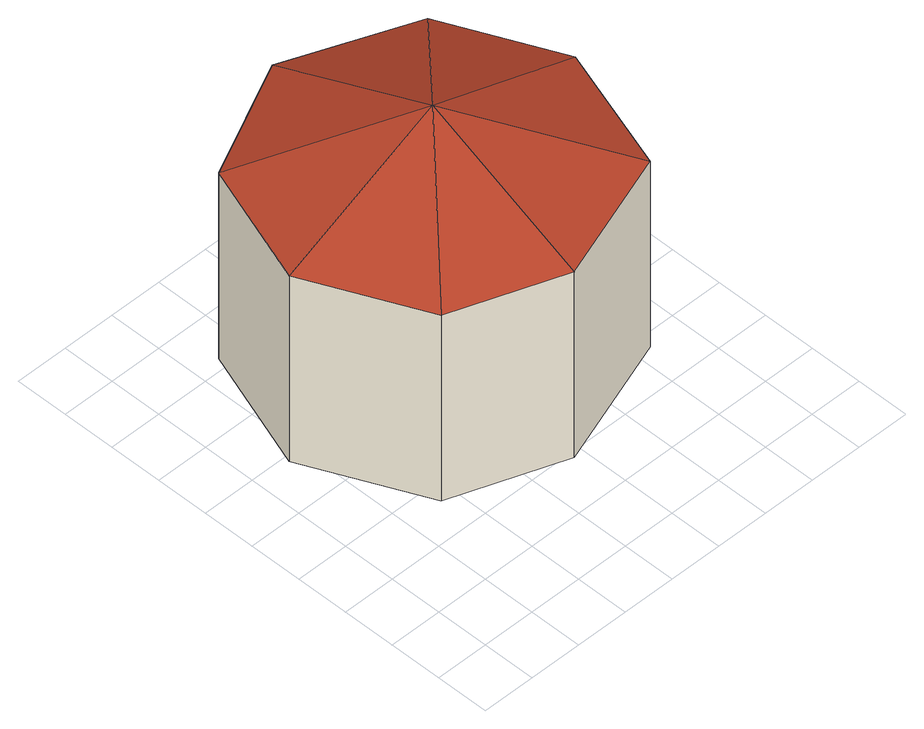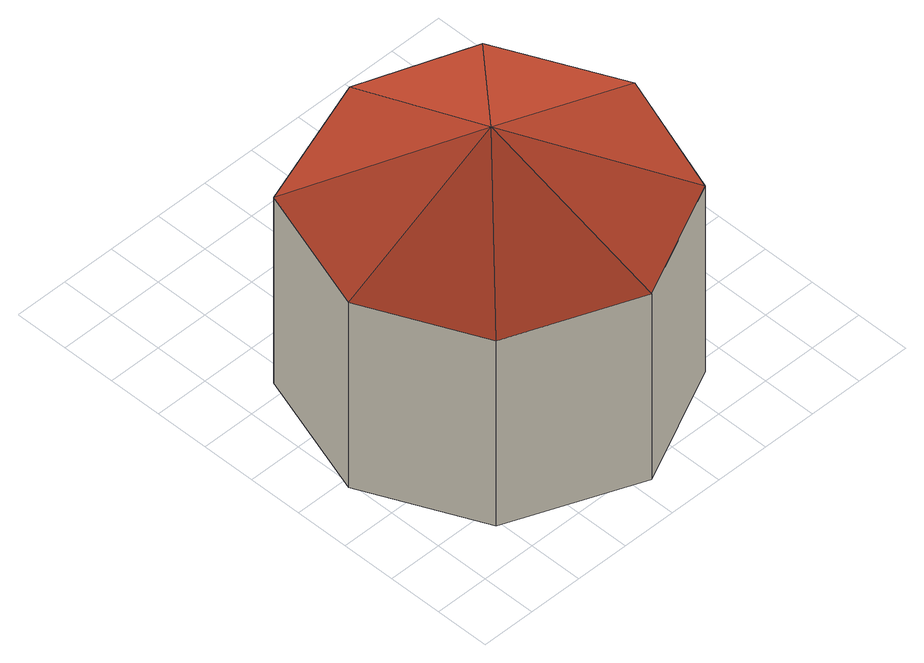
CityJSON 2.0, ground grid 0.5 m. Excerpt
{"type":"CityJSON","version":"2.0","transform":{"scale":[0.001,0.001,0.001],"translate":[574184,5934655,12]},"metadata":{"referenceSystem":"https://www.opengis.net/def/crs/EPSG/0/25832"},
"CityObjects":{
"building1":{"type":"Building","attributes":{"Grundfläche 2D":"7.291205","Grundhöhe NN":"12.373"},"geometry":[{"type":"Solid","lod":"3","boundaries":[[[[0,1,2]],[[0,3,1]],[[0,2,4]],[[0,4,5]],[[0,5,6]],[[0,6,7]],[[0,7,8]],[[0,8,3]],[[9,10,2,1]],[[10,11,4,2]],[[11,12,5,4]],[[12,13,6,5]],[[13,14,7,6]],[[14,15,8,7]],[[16,9,1,3]],[[15,16,3,8]],[[16,15,14,13,12,11,10,9]]]],"semantics":{"surfaces":[{"type":"RoofSurface"},{"type":"WallSurface"},{"type":"GroundSurface"}],"values":[[0,0,0,0,0,0,0,0,1,1,1,1,1,1,1,1,2]]}}]}
},
"vertices":[
[1927,2488,3030],[3040,3659,2355],[1855,4135,2355],[3538,2578,2355],[750,3603,2355],[343,2445,2355],[858,1331,2355],[1901,948,2355],[3146,1380,2355],[3040,3659,373],[1855,4135,373],[750,3603,373],[343,2445,373],[858,1331,373],[1901,948,373],[3146,1380,373],[3538,2578,373]
]}
